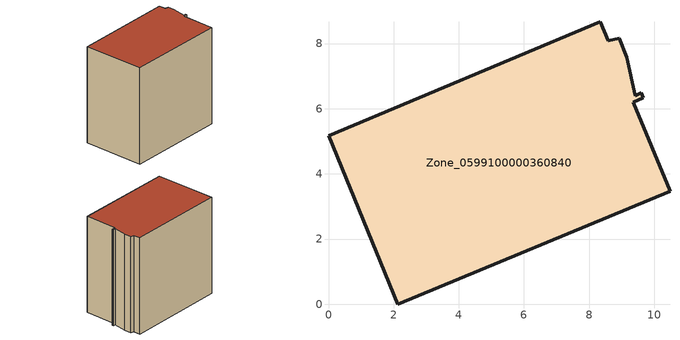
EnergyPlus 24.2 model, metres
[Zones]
Zone_0599100000360840
 floor ground (C_G): 9.59,6.5 9.66,6.33 9.35,6.2 10.48,3.47 2.13,0 0,5.17 8.35,8.67 8.59,8.08 8.92,8.16 9.15,7.58 9.42,6.39 z0
 wall outside (C_F): 2.13,0 10.48,3.47 9.35,6.2 9.66,6.33 9.59,6.5 9.42,6.39 9.15,7.58 8.92,8.16 8.59,8.08 8.35,8.67 0,5.17 2.13,0 z0:8.86
 roof outside (C_R): 9.66,6.33 9.59,6.5 9.42,6.39 9.15,7.58 8.92,8.16 8.59,8.08 8.35,8.67 0,5.17 2.13,0 10.48,3.47 9.35,6.2 z8.86
[BUILDING]
Pand.0599100000360840: North Axis=0; Terrain=City; Loads Convergence Tolerance Value=0.04; Temperature Convergence Tolerance Value=0.4; Solar Distribution=FullExterior; Maximum Number of Warmup Days=25; Minimum Number of Warmup Days=1
[Site:Location]
Rotterdam.The.Hague.AP_ZH_NLD Design_Conditions: Latitude=51.96; Longitude=4.45; Time Zone=1; Elevation=-4.5
[SITE:GROUNDTEMPERATURE:BUILDINGSURFACE]
18, 18, 18, 18, 18, 18, 18, 18, 18, 18, 18, 18
[MATERIAL] Thermal Absorptance=0.9; Solar Absorptance=0.7; Visible Absorptance=0.7
Name | Roughness | Thickness | Conductivity | Density | Specific Heat
G.TI.1992-2005 | MediumSmooth | 0.15 | 0.06 | 540 | 1210
F.TI.1992-2005 | Rough | 0.3 | 0.12 | 1920 | 840
R.TI.1992-2005 | MediumRough | 0.2 | 0.08 | 1500 | 1000
[CONSTRUCTION]
C_G: G.TI.1992-2005
C_F: F.TI.1992-2005
C_R: R.TI.1992-2005
[ZONE]
Zone_0599100000360840: Type=1; Multiplier=1; Ceiling Height=Autocalculate; Volume=Autocalculate; Floor Area=autocalculate; Part of Total Floor Area=Yes
[ZONEINFILTRATION:DESIGNFLOWRATE]
Infil_Zone_0599100000360840: Zone or ZoneList or Space or SpaceList=Zone_0599100000360840; Schedule=AlwaysOn; Design Flow Rate Calculation Method=Flow/Area; Flow Rate per Floor Area=0.0015; Constant Term Coefficient=1; Temperature Term Coefficient=0; Velocity Term Coefficient=0; Velocity Squared Term Coefficient=0
[HVACTEMPLATE:ZONE:IDEALLOADSAIRSYSTEM]
Zone_0599100000360840: Maximum Heating Supply Air Temperature=50; Minimum Cooling Supply Air Temperature=13; Maximum Heating Supply Air Humidity Ratio=0.0156; Minimum Cooling Supply Air Humidity Ratio=0.0077; Heating Limit=NoLimit; Cooling Limit=NoLimit; Dehumidification Control Type=ConstantSensibleHeatRatio; Cooling Sensible Heat Ratio=0.7; Dehumidification Setpoint=60; Humidification Control Type=None; Humidification Setpoint=30; Outdoor Air Method=None; Outdoor Air Flow Rate per Person=0.00944; Outdoor Air Flow Rate per Zone Floor Area=0; Outdoor Air Flow Rate per Zone=0; Demand Controlled Ventilation Type=None; Outdoor Air Economizer Type=NoEconomizer; Heat Recovery Type=None; Sensible Heat Recovery Effectiveness=0.7; Latent Heat Recovery Effectiveness=0.65
[ZONECONTROL:THERMOSTAT]
ThermostatControl_Zone_0599100000360840: Zone or ZoneList=Zone_0599100000360840; Control Type Schedule=DualSetpointControlType; Control 1=Thermostat_Zone_0599100000360840; Temperature Difference Between Cutout And Setpoint=0
[THERMOSTATSETPOINT:DUALSETPOINT]
Thermostat_Zone_0599100000360840: Heating Setpoint Temperature Schedule=HeatingSetpoint_Zone_0599100000360840; Cooling Setpoint Temperature Schedule=CoolingSetpoint_Zone_0599100000360840
[SCHEDULE:COMPACT]
HeatingSetpoint_Zone_0599100000360840: Through: 12/31, For: AllDays, Until: 24:00, 21
CoolingSetpoint_Zone_0599100000360840: Through: 12/31, For: AllDays, Until: 24:00, 24
DualSetpointControlType: Through: 12/31, For: AllDays, Until: 24:00, 4
AlwaysOn: Through: 12/31, For: AllDays, Until: 24:00, 1
